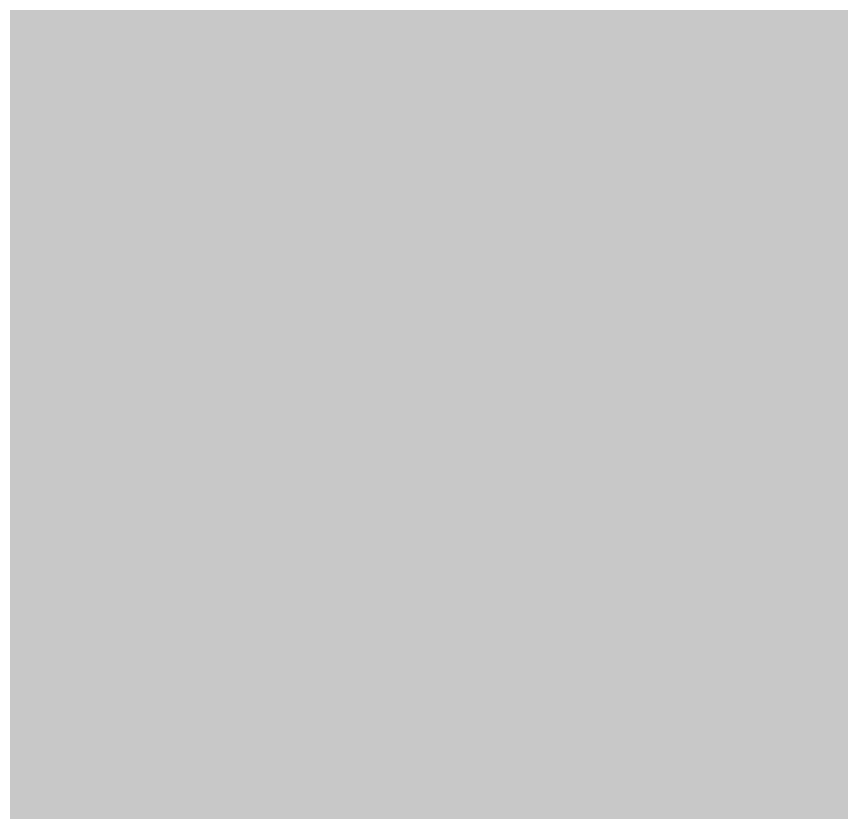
# Model space of a CAD drawing. Header units: inches. Extents: x 27328 to 120839, y -4075 to 4147.
# Drawn here: x 33474.02 to 33506.92, y 1864.02 to 1895.74 of the extents above; entities that cross this region are included whole.
import ezdxf

# ---------------------------------------------------------------- set-up
doc = ezdxf.new("R2010")
doc.units = ezdxf.units.IN
doc.header["$MEASUREMENT"] = 0
doc.layers.add('A-ROOF', color=132, linetype='Continuous', lineweight=9)

msp = doc.modelspace()

# ---------------------------------------------------------------- hatches: boundary and pattern name
at = {"layer": 'A-ROOF'}
h = msp.add_hatch(color=256, dxfattribs=at)
h.paths.add_polyline_path([(31934.189, 989.815), (34127.988, 2183.676), (33177.281, 2679.98), (30983.481, 1486.119), (31910.599, 1002.13)], flags=0)
h.paths.add_polyline_path([(31197.389, 1484.399), (31194.13, 1484.483), (31189.971, 1485.12), (31188.522, 1485.538), (31186.21, 1486.409), (31185.029, 1486.985), (31183.547, 1487.91), (31182.205, 1489.087), (31180.937, 1491.134), (31180.684, 1491.775), (31180.684, 1493.707), (31184.097, 1514.764), (31182.244, 1516.726), (31180.317, 1519.64), (31179.426, 1521.25), (31178.387, 1524.587), (31177.968, 1527.161), (31177.974, 1528.457), (31178.528, 1533.616), (31180.066, 1537.486), (31181.127, 1539.194), (31183.015, 1541.621), (31185.849, 1544.118), (31189.528, 1546.232), (31194.638, 1547.563), (31195.777, 1547.559), (31201.168, 1547.195), (31205.825, 1545.376), (31208.801, 1543.375), (31211.118, 1541.195), (31212.683, 1539.196), (31214.504, 1535.636), (31215.339, 1532.833), (31215.781, 1530.435), (31215.479, 1525.45), (31214.794, 1522.726), (31213.623, 1519.748), (31211.505, 1516.592), (31208.527, 1513.744), (31210.538, 1491.555), (31210.174, 1490.188), (31208.767, 1488.304), (31207.63, 1487.358), (31206.528, 1486.638), (31203.113, 1485.307), (31200.985, 1484.818), (31198.789, 1484.521)], flags=0)
h.paths.add_polyline_path([(31394.456, 1591.642), (31390.159, 1591.831), (31387.037, 1592.363), (31385.588, 1592.781), (31383.276, 1593.652), (31382.096, 1594.228), (31379.945, 1595.739), (31379.272, 1596.33), (31378.293, 1597.644), (31377.751, 1599.018), (31377.751, 1600.951), (31381.164, 1622.007), (31379.31, 1623.969), (31377.383, 1626.883), (31376.084, 1629.599), (31375.453, 1631.831), (31375.035, 1634.405), (31375.04, 1635.7), (31375.594, 1640.859), (31377.132, 1644.729), (31378.194, 1646.437), (31380.082, 1648.864), (31382.915, 1651.361), (31386.698, 1653.506), (31390.835, 1654.651), (31392.231, 1654.82), (31398.233, 1654.439), (31402.786, 1652.681), (31405.867, 1650.618), (31408.184, 1648.438), (31409.749, 1646.439), (31411.57, 1642.879), (31412.406, 1640.076), (31412.834, 1637.232), (31412.545, 1632.693), (31411.86, 1629.969), (31410.689, 1626.991), (31408.571, 1623.835), (31405.594, 1620.987), (31407.605, 1598.798), (31407.24, 1597.431), (31405.833, 1595.547), (31404.696, 1594.602), (31402.521, 1593.394), (31400.179, 1592.55), (31398.051, 1592.061), (31395.148, 1591.702), (31394.697, 1591.663)], flags=0)
h.paths.add_polyline_path([(31591.522, 1698.885), (31587.225, 1699.074), (31584.103, 1699.606), (31582.655, 1700.024), (31580.343, 1700.895), (31578.941, 1701.607), (31577.426, 1702.619), (31576.338, 1703.573), (31575.36, 1704.888), (31574.817, 1706.261), (31574.817, 1708.194), (31578.23, 1729.25), (31576.377, 1731.212), (31574.449, 1734.126), (31573.071, 1737.058), (31572.52, 1739.074), (31572.101, 1741.648), (31572.107, 1742.943), (31572.66, 1748.102), (31574.198, 1751.972), (31575.26, 1753.68), (31577.148, 1756.108), (31579.982, 1758.605), (31583.831, 1760.77), (31587.902, 1761.894), (31589.406, 1762.06), (31595.299, 1761.682), (31599.499, 1760.133), (31602.934, 1757.861), (31605.251, 1755.681), (31606.816, 1753.682), (31608.637, 1750.122), (31609.472, 1747.319), (31609.9, 1744.475), (31609.612, 1739.936), (31608.926, 1737.212), (31607.755, 1734.235), (31605.637, 1731.078), (31602.66, 1728.23), (31604.671, 1706.041), (31604.307, 1704.674), (31602.9, 1702.79), (31601.762, 1701.845), (31599.587, 1700.638), (31597.246, 1699.793), (31595.118, 1699.304), (31592.214, 1698.945), (31591.763, 1698.906)], flags=0)
h.paths.add_polyline_path([(31788.588, 1806.128), (31785.329, 1806.213), (31781.17, 1806.849), (31779.721, 1807.267), (31777.409, 1808.139), (31776.228, 1808.714), (31774.746, 1809.639), (31773.404, 1810.817), (31772.426, 1812.131), (31771.884, 1813.504), (31771.884, 1815.437), (31775.297, 1836.493), (31773.443, 1838.456), (31771.516, 1841.369), (31770.137, 1844.301), (31769.586, 1846.317), (31769.168, 1848.891), (31769.173, 1850.186), (31769.727, 1855.345), (31771.265, 1859.216), (31772.326, 1860.923), (31774.214, 1863.351), (31777.048, 1865.848), (31780.898, 1868.013), (31785.837, 1869.292), (31786.472, 1869.303), (31792.367, 1868.925), (31796.565, 1867.376), (31799.624, 1865.417), (31802.317, 1862.924), (31803.882, 1860.925), (31805.703, 1857.365), (31806.538, 1854.562), (31806.963, 1851.609), (31806.678, 1847.179), (31805.993, 1844.455), (31804.822, 1841.478), (31802.704, 1838.321), (31799.727, 1835.473), (31801.738, 1813.284), (31801.373, 1811.917), (31799.966, 1810.033), (31798.829, 1809.088), (31797.728, 1808.367), (31794.312, 1807.036), (31792.184, 1806.547), (31789.988, 1806.25)], flags=0)
h.paths.add_polyline_path([(31985.655, 1913.371), (31981.358, 1913.56), (31978.236, 1914.092), (31976.787, 1914.51), (31974.475, 1915.382), (31973.295, 1915.957), (31971.558, 1917.105), (31970.471, 1918.06), (31969.493, 1919.374), (31968.95, 1920.748), (31968.95, 1922.68), (31972.363, 1943.736), (31970.51, 1945.699), (31968.582, 1948.612), (31967.203, 1951.545), (31966.652, 1953.56), (31966.234, 1956.134), (31966.24, 1957.429), (31966.793, 1962.588), (31968.331, 1966.459), (31969.393, 1968.167), (31971.281, 1970.594), (31974.115, 1973.091), (31977.964, 1975.256), (31982.903, 1976.536), (31983.538, 1976.546), (31989.434, 1976.168), (31993.985, 1974.411), (31997.066, 1972.348), (31999.383, 1970.167), (32000.948, 1968.168), (32002.769, 1964.608), (32003.605, 1961.805), (32004.033, 1958.962), (32003.744, 1954.422), (32003.059, 1951.698), (32001.888, 1948.721), (31999.77, 1945.564), (31996.793, 1942.716), (31998.804, 1920.527), (31998.44, 1919.16), (31997.032, 1917.276), (31995.895, 1916.331), (31993.72, 1915.124), (31991.379, 1914.28), (31989.25, 1913.79), (31986.347, 1913.432), (31985.896, 1913.392)], flags=0)
h.paths.add_polyline_path([(32182.721, 2020.614), (32178.424, 2020.803), (32175.303, 2021.335), (32173.854, 2021.753), (32171.214, 2022.77), (32170.361, 2023.2), (32168.625, 2024.349), (32167.537, 2025.303), (32166.559, 2026.617), (32166.016, 2027.991), (32166.016, 2029.923), (32169.429, 2050.979), (32167.576, 2052.942), (32165.649, 2055.855), (32164.27, 2058.788), (32163.691, 2060.916), (32163.3, 2063.377), (32163.306, 2064.672), (32163.859, 2069.831), (32165.397, 2073.702), (32166.459, 2075.41), (32168.347, 2077.837), (32171.181, 2080.334), (32174.963, 2082.479), (32179.97, 2083.779), (32180.605, 2083.79), (32186.5, 2083.411), (32191.051, 2081.654), (32194.133, 2079.591), (32196.45, 2077.41), (32198.015, 2075.411), (32199.836, 2071.851), (32200.671, 2069.048), (32201.099, 2066.205), (32200.811, 2061.665), (32200.125, 2058.941), (32198.955, 2055.964), (32196.836, 2052.807), (32193.859, 2049.959), (32195.87, 2027.77), (32195.506, 2026.403), (32194.099, 2024.519), (32192.961, 2023.574), (32190.786, 2022.367), (32188.445, 2021.523), (32186.317, 2021.033), (32183.413, 2020.675), (32182.962, 2020.635)], flags=0)
h.paths.add_polyline_path([(32379.787, 2127.858), (32374.921, 2128.104), (32372.369, 2128.578), (32370.92, 2128.996), (32368.608, 2129.868), (32367.428, 2130.443), (32365.945, 2131.369), (32364.604, 2132.546), (32363.625, 2133.86), (32363.083, 2135.234), (32363.083, 2137.166), (32366.496, 2158.223), (32364.642, 2160.185), (32362.715, 2163.099), (32361.336, 2166.031), (32360.785, 2168.046), (32360.367, 2170.62), (32360.372, 2171.915), (32360.926, 2177.075), (32362.464, 2180.945), (32363.525, 2182.653), (32365.413, 2185.08), (32368.247, 2187.577), (32372.097, 2189.742), (32376.167, 2190.867), (32377.563, 2191.036), (32383.565, 2190.654), (32388.237, 2188.826), (32391.199, 2186.834), (32393.516, 2184.654), (32395.081, 2182.655), (32396.902, 2179.095), (32397.737, 2176.291), (32398.18, 2173.894), (32397.877, 2168.908), (32397.192, 2166.184), (32396.021, 2163.207), (32393.158, 2159.333), (32390.926, 2157.203), (32392.937, 2135.013), (32392.572, 2133.646), (32391.165, 2131.762), (32390.028, 2130.817), (32388.927, 2130.097), (32385.511, 2128.766), (32383.383, 2128.276), (32380.48, 2127.918), (32380.029, 2127.879)], flags=0)
h.paths.add_polyline_path([(32576.854, 2235.101), (32572.064, 2235.339), (32569.435, 2235.822), (32567.986, 2236.24), (32565.346, 2237.256), (32564.494, 2237.687), (32562.758, 2238.835), (32561.67, 2239.789), (32560.692, 2241.103), (32560.149, 2242.477), (32560.149, 2244.409), (32563.562, 2265.466), (32561.709, 2267.428), (32559.781, 2270.342), (32558.403, 2273.274), (32557.851, 2275.289), (32557.433, 2277.863), (32557.439, 2279.159), (32557.992, 2284.318), (32559.53, 2288.188), (32560.592, 2289.896), (32562.48, 2292.323), (32565.314, 2294.82), (32569.096, 2296.965), (32574.102, 2298.265), (32574.738, 2298.276), (32580.631, 2297.898), (32584.831, 2296.349), (32587.889, 2294.39), (32590.582, 2291.897), (32592.148, 2289.898), (32593.969, 2286.338), (32594.804, 2283.534), (32595.246, 2281.137), (32594.944, 2276.152), (32594.258, 2273.428), (32593.087, 2270.45), (32590.224, 2266.576), (32587.992, 2264.446), (32590.003, 2242.257), (32589.639, 2240.89), (32588.232, 2239.006), (32587.094, 2238.06), (32584.919, 2236.853), (32582.578, 2236.009), (32580.449, 2235.52), (32578.253, 2235.223)], flags=0)
h.paths.add_polyline_path([(32773.92, 2342.344), (32769.624, 2342.533), (32766.502, 2343.065), (32765.053, 2343.483), (32762.413, 2344.499), (32761.56, 2344.93), (32759.824, 2346.078), (32758.736, 2347.032), (32757.758, 2348.346), (32757.215, 2349.72), (32757.215, 2351.653), (32760.628, 2372.709), (32758.775, 2374.671), (32756.848, 2377.585), (32755.957, 2379.195), (32754.918, 2382.533), (32754.499, 2385.107), (32754.505, 2386.402), (32755.059, 2391.561), (32756.597, 2395.431), (32757.658, 2397.139), (32759.546, 2399.566), (32762.38, 2402.063), (32766.23, 2404.229), (32771.169, 2405.508), (32771.804, 2405.519), (32777.699, 2405.14), (32782.251, 2403.383), (32784.956, 2401.633), (32787.649, 2399.14), (32789.214, 2397.141), (32791.035, 2393.581), (32791.87, 2390.778), (32792.312, 2388.38), (32792.01, 2383.395), (32791.325, 2380.671), (32790.154, 2377.693), (32788.036, 2374.537), (32785.058, 2371.689), (32787.069, 2349.5), (32786.705, 2348.133), (32785.298, 2346.249), (32784.161, 2345.304), (32781.985, 2344.096), (32779.644, 2343.252), (32777.516, 2342.763), (32774.613, 2342.404), (32774.161, 2342.365)], flags=0)
h.paths.add_polyline_path([(32970.987, 2449.587), (32966.69, 2449.776), (32963.568, 2450.308), (32962.119, 2450.726), (32959.807, 2451.597), (32958.627, 2452.173), (32956.89, 2453.321), (32955.803, 2454.275), (32954.824, 2455.59), (32954.282, 2456.963), (32954.282, 2458.896), (32957.695, 2479.952), (32955.841, 2481.914), (32953.914, 2484.828), (32953.024, 2486.438), (32951.984, 2489.776), (32951.566, 2492.35), (32951.571, 2493.645), (32952.125, 2498.804), (32953.663, 2502.674), (32954.725, 2504.382), (32956.613, 2506.81), (32959.446, 2509.306), (32963.296, 2511.472), (32967.747, 2512.664), (32968.87, 2512.762), (32974.765, 2512.383), (32979.317, 2510.626), (32982.398, 2508.563), (32984.715, 2506.383), (32986.28, 2504.384), (32988.101, 2500.824), (32988.937, 2498.021), (32989.379, 2495.623), (32989.076, 2490.638), (32988.391, 2487.914), (32987.22, 2484.937), (32985.102, 2481.78), (32982.125, 2478.932), (32984.136, 2456.743), (32983.771, 2455.376), (32982.364, 2453.492), (32981.227, 2452.547), (32979.052, 2451.34), (32976.71, 2450.495), (32974.582, 2450.006), (32971.907, 2449.667)], flags=0)
h.paths.add_polyline_path([(33168.053, 2556.83), (33164.793, 2556.915), (33160.634, 2557.551), (33159.186, 2557.969), (33156.874, 2558.841), (33155.693, 2559.416), (33153.541, 2560.929), (33152.869, 2561.519), (33151.891, 2562.833), (33151.348, 2564.206), (33151.348, 2566.139), (33154.761, 2587.195), (33152.908, 2589.157), (33150.98, 2592.071), (33149.602, 2595.003), (33149.051, 2597.019), (33148.632, 2599.593), (33148.638, 2600.888), (33149.191, 2606.047), (33150.729, 2609.918), (33151.791, 2611.625), (33153.679, 2614.053), (33156.513, 2616.55), (33160.295, 2618.694), (33164.433, 2619.839), (33165.829, 2620.008), (33171.832, 2619.627), (33176.383, 2617.869), (33179.465, 2615.806), (33181.782, 2613.626), (33183.347, 2611.627), (33185.168, 2608.067), (33186.003, 2605.264), (33186.431, 2602.42), (33186.143, 2597.881), (33185.457, 2595.157), (33184.286, 2592.18), (33182.168, 2589.023), (33179.191, 2586.175), (33181.202, 2563.986), (33180.838, 2562.619), (33179.63, 2560.929), (33178.293, 2559.79), (33177.192, 2559.069), (33173.777, 2557.738), (33171.649, 2557.249), (33169.452, 2556.952)], flags=0)

doc.saveas('drawing.dxf')
